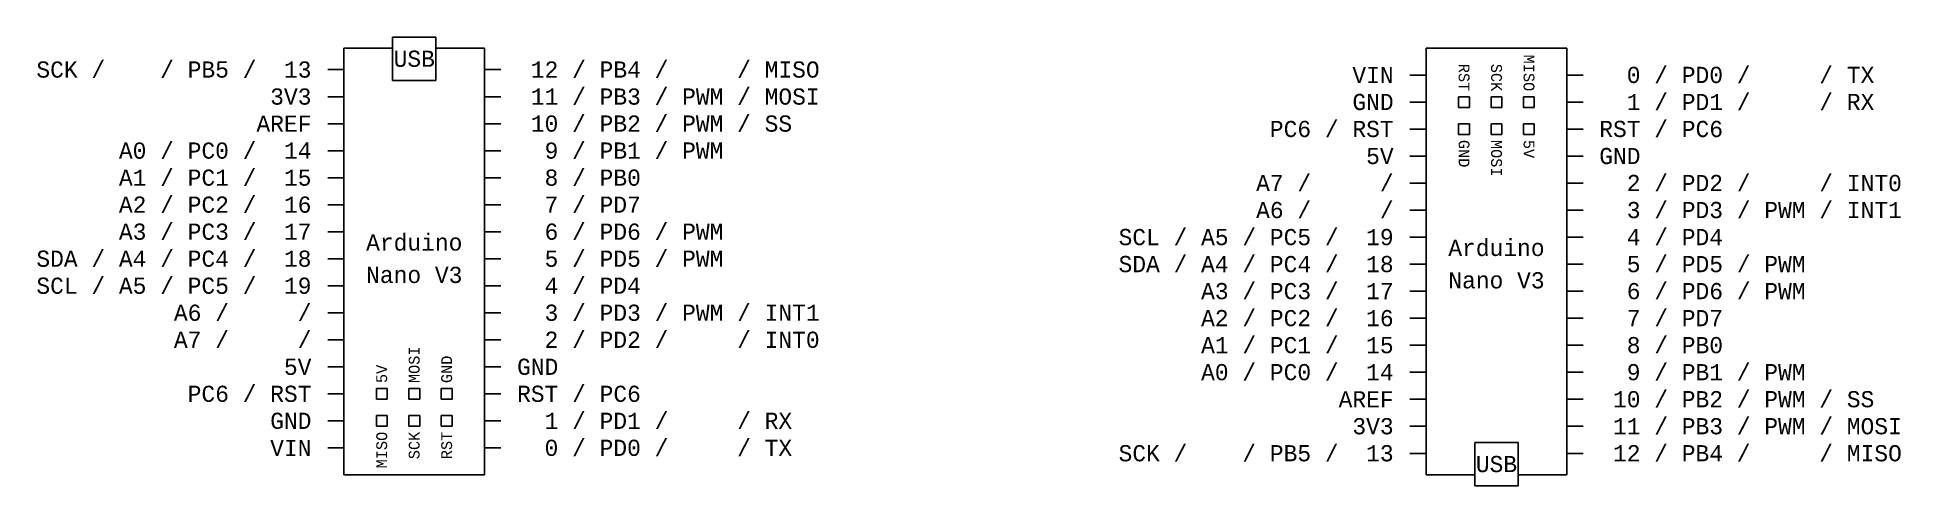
# Model space of a CAD drawing. Header units: millimetres. Extents: x -15 to 330, y -32 to 51.
import ezdxf

# ---------------------------------------------------------------- set-up
doc = ezdxf.new("R2010")
doc.units = ezdxf.units.MM
doc.layers.get('0').update_dxf_attribs({"lineweight": 25})
doc.styles.add('textstyle11', font='')
doc.styles.add('textstyle12', font='')
doc.styles.add('textstyle13', font='')
doc.styles.add('textstyle14', font='')
doc.styles.add('textstyle15', font='')
doc.styles.add('textstyle16', font='')
doc.styles.add('textstyle17', font='')
doc.styles.add('textstyle18', font='')
doc.styles.add('textstyle19', font='')
doc.styles.add('textstyle20', font='')
doc.styles.add('textstyle21', font='')
doc.styles.add('textstyle22', font='')
doc.styles.add('textstyle23', font='')
doc.styles.add('textstyle24', font='')
doc.styles.add('textstyle25', font='')
doc.styles.add('textstyle26', font='')
doc.styles.add('textstyle27', font='')
doc.styles.add('textstyle28', font='')
doc.styles.add('textstyle29', font='')
doc.styles.add('textstyle30', font='')
doc.styles.add('textstyle31', font='')
doc.styles.add('textstyle32', font='')
doc.styles.add('textstyle33', font='')
doc.styles.add('textstyle34', font='')
doc.styles.add('textstyle35', font='')
doc.styles.add('textstyle36', font='')
doc.styles.add('textstyle37', font='')
doc.styles.add('textstyle38', font='')
doc.styles.add('textstyle39', font='')
doc.styles.add('textstyle40', font='')
doc.styles.add('textstyle41', font='')
doc.styles.add('textstyle42', font='')
doc.styles.add('textstyle43', font='')
doc.styles.add('textstyle44', font='')
doc.styles.add('textstyle45', font='')
doc.styles.add('textstyle46', font='')
doc.styles.add('textstyle47', font='')
doc.styles.add('textstyle48', font='')
doc.styles.add('textstyle49', font='')
doc.styles.add('textstyle50', font='')
doc.styles.add('textstyle51', font='')
doc.styles.add('textstyle52', font='')
doc.styles.add('textstyle53', font='')
doc.styles.add('textstyle54', font='')
doc.styles.add('textstyle55', font='')
doc.styles.add('textstyle56', font='')
doc.styles.add('textstyle57', font='')
doc.styles.add('textstyle58', font='')
doc.styles.add('textstyle59', font='')
doc.styles.add('textstyle60', font='')
doc.styles.add('textstyle61', font='')
doc.styles.add('textstyle62', font='')
doc.styles.add('textstyle63', font='')
doc.styles.add('textstyle64', font='')
doc.styles.add('textstyle65', font='')
doc.styles.add('textstyle66', font='')
doc.styles.add('textstyle67', font='')
doc.styles.add('textstyle68', font='')
doc.styles.add('textstyle69', font='')
doc.styles.add('textstyle70', font='')
doc.styles.add('textstyle71', font='')
doc.styles.add('textstyle72', font='')
doc.styles.add('textstyle73', font='')
doc.styles.add('textstyle74', font='')
doc.styles.add('textstyle75', font='')
doc.styles.add('textstyle76', font='')
doc.styles.add('textstyle77', font='')
doc.styles.add('textstyle78', font='')
doc.styles.add('textstyle79', font='')
doc.styles.add('textstyle80', font='')
doc.styles.add('textstyle81', font='')
doc.styles.add('textstyle82', font='')
doc.styles.add('textstyle83', font='')
doc.styles.add('textstyle84', font='')
doc.styles.add('textstyle85', font='')
doc.styles.add('textstyle86', font='')
doc.styles.get('textstyle11').set_extended_font_data('Monospace')
doc.styles.get('textstyle12').set_extended_font_data('Monospace')
doc.styles.get('textstyle13').set_extended_font_data('Monospace')
doc.styles.get('textstyle14').set_extended_font_data('Monospace')
doc.styles.get('textstyle15').set_extended_font_data('Monospace')
doc.styles.get('textstyle16').set_extended_font_data('Monospace')
doc.styles.get('textstyle17').set_extended_font_data('Monospace')
doc.styles.get('textstyle18').set_extended_font_data('Monospace')
doc.styles.get('textstyle19').set_extended_font_data('Monospace')
doc.styles.get('textstyle20').set_extended_font_data('Monospace')
doc.styles.get('textstyle21').set_extended_font_data('Monospace')
doc.styles.get('textstyle22').set_extended_font_data('Monospace')
doc.styles.get('textstyle23').set_extended_font_data('Monospace')
doc.styles.get('textstyle24').set_extended_font_data('Monospace')
doc.styles.get('textstyle25').set_extended_font_data('Monospace')
doc.styles.get('textstyle26').set_extended_font_data('Monospace')
doc.styles.get('textstyle27').set_extended_font_data('Monospace')
doc.styles.get('textstyle28').set_extended_font_data('Monospace')
doc.styles.get('textstyle29').set_extended_font_data('Monospace')
doc.styles.get('textstyle30').set_extended_font_data('Monospace')
doc.styles.get('textstyle31').set_extended_font_data('Monospace')
doc.styles.get('textstyle32').set_extended_font_data('Monospace')
doc.styles.get('textstyle33').set_extended_font_data('Monospace')
doc.styles.get('textstyle34').set_extended_font_data('Monospace')
doc.styles.get('textstyle35').set_extended_font_data('Monospace')
doc.styles.get('textstyle36').set_extended_font_data('Monospace')
doc.styles.get('textstyle37').set_extended_font_data('Monospace')
doc.styles.get('textstyle38').set_extended_font_data('Monospace')
doc.styles.get('textstyle39').set_extended_font_data('Monospace')
doc.styles.get('textstyle40').set_extended_font_data('Monospace')
doc.styles.get('textstyle41').set_extended_font_data('Monospace')
doc.styles.get('textstyle42').set_extended_font_data('Monospace')
doc.styles.get('textstyle43').set_extended_font_data('Monospace')
doc.styles.get('textstyle44').set_extended_font_data('Monospace')
doc.styles.get('textstyle45').set_extended_font_data('Monospace')
doc.styles.get('textstyle46').set_extended_font_data('Monospace')
doc.styles.get('textstyle47').set_extended_font_data('Monospace')
doc.styles.get('textstyle48').set_extended_font_data('Monospace')
doc.styles.get('textstyle49').set_extended_font_data('Monospace')
doc.styles.get('textstyle50').set_extended_font_data('Monospace')
doc.styles.get('textstyle51').set_extended_font_data('Monospace')
doc.styles.get('textstyle52').set_extended_font_data('Monospace')
doc.styles.get('textstyle53').set_extended_font_data('Monospace')
doc.styles.get('textstyle54').set_extended_font_data('Monospace')
doc.styles.get('textstyle55').set_extended_font_data('Monospace')
doc.styles.get('textstyle56').set_extended_font_data('Monospace')
doc.styles.get('textstyle57').set_extended_font_data('Monospace')
doc.styles.get('textstyle58').set_extended_font_data('Monospace')
doc.styles.get('textstyle59').set_extended_font_data('Monospace')
doc.styles.get('textstyle60').set_extended_font_data('Monospace')
doc.styles.get('textstyle61').set_extended_font_data('Monospace')
doc.styles.get('textstyle62').set_extended_font_data('Monospace')
doc.styles.get('textstyle63').set_extended_font_data('Monospace')
doc.styles.get('textstyle64').set_extended_font_data('Monospace')
doc.styles.get('textstyle65').set_extended_font_data('Monospace')
doc.styles.get('textstyle66').set_extended_font_data('Monospace')
doc.styles.get('textstyle67').set_extended_font_data('Monospace')
doc.styles.get('textstyle68').set_extended_font_data('Monospace')
doc.styles.get('textstyle69').set_extended_font_data('Monospace')
doc.styles.get('textstyle70').set_extended_font_data('Monospace')
doc.styles.get('textstyle71').set_extended_font_data('Monospace')
doc.styles.get('textstyle72').set_extended_font_data('Monospace')
doc.styles.get('textstyle73').set_extended_font_data('Monospace')
doc.styles.get('textstyle74').set_extended_font_data('Monospace')
doc.styles.get('textstyle75').set_extended_font_data('Monospace')
doc.styles.get('textstyle76').set_extended_font_data('Monospace')
doc.styles.get('textstyle77').set_extended_font_data('Monospace')
doc.styles.get('textstyle78').set_extended_font_data('Monospace')
doc.styles.get('textstyle79').set_extended_font_data('Monospace')
doc.styles.get('textstyle80').set_extended_font_data('Monospace')
doc.styles.get('textstyle81').set_extended_font_data('Monospace')
doc.styles.get('textstyle82').set_extended_font_data('Monospace')
doc.styles.get('textstyle83').set_extended_font_data('Monospace')
doc.styles.get('textstyle84').set_extended_font_data('Monospace')
doc.styles.get('textstyle85').set_extended_font_data('Monospace')
doc.styles.get('textstyle86').set_extended_font_data('Monospace')

msp = doc.modelspace()

# ---------------------------------------------------------------- linework, layer by layer
for p, q in [((42, 49), (51, 49)), ((42, -30), (42, 49)), ((51, 51), (59, 51)), ((51, 43), (51, 51)), ((59, 51), (59, 43)), ((68, 49), (59, 49)), ((68, 49), (68, -30)), ((268, 49), (242, 49)), ((242, 49), (242, -30)), ((268, -30), (268, 49)), ((39, 45), (42, 45)), ((71, 45), (68, 45)), ((59, 43), (51, 43)), ((239, 44), (242, 44)), ((271, 44), (268, 44)), ((39, 40), (42, 40)), ((71, 40), (68, 40)), ((239, 39), (242, 39)), ((250, 40), (248, 40)), ((248, 40), (248, 38)), ((248, 38), (250, 38)), ((250, 38), (250, 40)), ((256, 40), (254, 40)), ((254, 40), (254, 38)), ((254, 38), (256, 38)), ((256, 38), (256, 40)), ((262, 40), (260, 40)), ((260, 40), (260, 38)), ((260, 38), (262, 38)), ((262, 38), (262, 40)), ((271, 39), (268, 39)), ((39, 35), (42, 35)), ((71, 35), (68, 35)), ((250, 35), (248, 35)), ((248, 35), (248, 33)), ((250, 33), (250, 35)), ((256, 35), (254, 35)), ((254, 35), (254, 33)), ((256, 33), (256, 35)), ((262, 35), (260, 35)), ((260, 35), (260, 33)), ((262, 33), (262, 35)), ((239, 34), (242, 34)), ((248, 33), (250, 33)), ((254, 33), (256, 33)), ((260, 33), (262, 33)), ((271, 34), (268, 34)), ((39, 30), (42, 30)), ((71, 30), (68, 30)), ((239, 29), (242, 29)), ((271, 29), (268, 29)), ((39, 25), (42, 25)), ((71, 25), (68, 25)), ((239, 24), (242, 24)), ((271, 24), (268, 24)), ((39, 20), (42, 20)), ((71, 20), (68, 20)), ((239, 19), (242, 19)), ((271, 19), (268, 19)), ((39, 15), (42, 15)), ((71, 15), (68, 15)), ((239, 14), (242, 14)), ((271, 14), (268, 14)), ((39, 10), (42, 10)), ((71, 10), (68, 10)), ((239, 9), (242, 9)), ((271, 9), (268, 9)), ((39, 5), (42, 5)), ((71, 5), (68, 5)), ((239, 4), (242, 4)), ((271, 4), (268, 4)), ((39, 0), (42, 0)), ((71, 0), (68, 0)), ((239, -1), (242, -1)), ((271, -1), (268, -1)), ((39, -5), (42, -5)), ((71, -5), (68, -5)), ((239, -6), (242, -6)), ((271, -6), (268, -6)), ((39, -10), (42, -10)), ((71, -10), (68, -10)), ((239, -11), (242, -11)), ((271, -11), (268, -11)), ((39, -15), (42, -15)), ((50, -14), (48, -14)), ((48, -14), (48, -16)), ((48, -16), (50, -16)), ((50, -16), (50, -14)), ((56, -14), (54, -14)), ((54, -14), (54, -16)), ((54, -16), (56, -16)), ((56, -16), (56, -14)), ((62, -14), (60, -14)), ((60, -14), (60, -16)), ((60, -16), (62, -16)), ((62, -16), (62, -14)), ((71, -15), (68, -15)), ((239, -16), (242, -16)), ((271, -16), (268, -16)), ((39, -20), (42, -20)), ((50, -19), (48, -19)), ((48, -19), (48, -21)), ((50, -21), (50, -19)), ((56, -19), (54, -19)), ((54, -19), (54, -21)), ((56, -21), (56, -19)), ((62, -19), (60, -19)), ((60, -19), (60, -21)), ((62, -21), (62, -19)), ((71, -20), (68, -20)), ((48, -21), (50, -21)), ((54, -21), (56, -21)), ((60, -21), (62, -21)), ((239, -21), (242, -21)), ((259, -24), (251, -24)), ((251, -24), (251, -32)), ((259, -32), (259, -24)), ((271, -21), (268, -21)), ((39, -25), (42, -25)), ((71, -25), (68, -25)), ((239, -26), (242, -26)), ((271, -26), (268, -26)), ((68, -30), (42, -30)), ((242, -30), (251, -30)), ((268, -30), (259, -30)), ((251, -32), (259, -32))]:
    msp.add_line(p, q)

# ---------------------------------------------------------------- texts
at = {"char_height": 3, "line_spacing_factor": 1.2}
for s, insert, attachment_point, style in [('USB', (55, 47), 5, 'textstyle53'), ('SCK /    / PB5 /  13', (36, 45), 6, 'textstyle11'), (' 12 / PB4 /     / MISO', (74, 45), 4, 'textstyle46'), ('VIN', (236, 44), 6, 'textstyle68'), ('  0 / PD0 /     / TX', (274, 44), 4, 'textstyle83'), ('3V3', (36, 40), 6, 'textstyle12'), (' 11 / PB3 / PWM / MOSI', (74, 40), 4, 'textstyle47'), ('GND', (236, 39), 6, 'textstyle67'), ('  1 / PD1 /     / RX', (274, 39), 4, 'textstyle84'), ('AREF', (36, 35), 6, 'textstyle37'), (' 10 / PB2 / PWM / SS', (74, 35), 4, 'textstyle38'), ('PC6 / RST', (236, 34), 6, 'textstyle66'), ('RST / PC6', (274, 34), 4, 'textstyle73'), ('A0 / PC0 /  14', (36, 30), 6, 'textstyle13'), ('  9 / PB1 / PWM', (74, 30), 4, 'textstyle50'), ('5V', (236, 29), 6, 'textstyle65'), ('GND', (274, 29), 4, 'textstyle74'), ('A1 / PC1 /  15', (36, 25), 6, 'textstyle14'), ('  8 / PB0', (74, 25), 4, 'textstyle49'), ('A7 /     /    ', (236, 24), 6, 'textstyle64'), ('  2 / PD2 /     / INT0', (274, 24), 4, 'textstyle71'), ('A2 / PC2 /  16', (36, 20), 6, 'textstyle15'), ('  7 / PD7', (74, 20), 4, 'textstyle44'), ('A6 /     /    ', (236, 19), 6, 'textstyle63'), ('  3 / PD3 / PWM / INT1', (274, 19), 4, 'textstyle72'), ('A3 / PC3 /  17', (36, 15), 6, 'textstyle16'), ('Arduino\\PNano V3', (55, 10), 5, 'textstyle54'), ('  6 / PD6 / PWM', (74, 15), 4, 'textstyle43'), ('SCL / A5 / PC5 /  19', (236, 14), 6, 'textstyle62'), ('Arduino\\PNano V3', (255, 9), 5, 'textstyle86'), ('  4 / PD4', (274, 14), 4, 'textstyle77'), ('SDA / A4 / PC4 /  18', (36, 10), 6, 'textstyle17'), ('  5 / PD5 / PWM', (74, 10), 4, 'textstyle48'), ('SDA / A4 / PC4 /  18', (236, 9), 6, 'textstyle61'), ('  5 / PD5 / PWM', (274, 9), 4, 'textstyle80'), ('SCL / A5 / PC5 /  19', (36, 5), 6, 'textstyle18'), ('  4 / PD4', (74, 5), 4, 'textstyle45'), ('A3 / PC3 /  17', (236, 4), 6, 'textstyle60'), ('  6 / PD6 / PWM', (274, 4), 4, 'textstyle75'), ('A6 /     /    ', (36, 0), 6, 'textstyle19'), ('  3 / PD3 / PWM / INT1', (74, 0), 4, 'textstyle40'), ('A2 / PC2 /  16', (236, -1), 6, 'textstyle59'), ('  7 / PD7', (274, -1), 4, 'textstyle76'), ('A7 /     /    ', (36, -5), 6, 'textstyle20'), ('  2 / PD2 /     / INT0', (74, -5), 4, 'textstyle39'), ('A1 / PC1 /  15', (236, -6), 6, 'textstyle58'), ('  8 / PB0', (274, -6), 4, 'textstyle81'), ('5V', (36, -10), 6, 'textstyle21'), ('GND', (74, -10), 4, 'textstyle42'), ('A0 / PC0 /  14', (236, -11), 6, 'textstyle57'), ('  9 / PB1 / PWM', (274, -11), 4, 'textstyle82'), ('PC6 / RST', (36, -15), 6, 'textstyle34'), ('RST / PC6', (74, -15), 4, 'textstyle41'), ('AREF', (236, -16), 6, 'textstyle69'), (' 10 / PB2 / PWM / SS', (274, -16), 4, 'textstyle70'), ('GND', (36, -20), 6, 'textstyle35'), ('  1 / PD1 /     / RX', (74, -20), 4, 'textstyle52'), ('3V3', (236, -21), 6, 'textstyle56'), (' 11 / PB3 / PWM / MOSI', (274, -21), 4, 'textstyle79'), ('VIN', (36, -25), 6, 'textstyle36'), ('  0 / PD0 /     / TX', (74, -25), 4, 'textstyle51'), ('SCK /    / PB5 /  13', (236, -26), 6, 'textstyle55'), ('USB', (255, -28), 5, 'textstyle85'), (' 12 / PB4 /     / MISO', (274, -26), 4, 'textstyle78')]:
    msp.add_mtext(s, dxfattribs=dict(at, insert=insert, attachment_point=attachment_point, style=style))
at = {"char_height": 2, "line_spacing_factor": 1.2}
for s, insert, attachment_point, rotation, style in [('RST', (249, 41), 6, 270, 'textstyle33'), ('SCK', (255, 41), 6, 270, 'textstyle32'), ('MISO', (261, 41), 6, 270, 'textstyle31'), ('GND', (249, 32), 4, 270, 'textstyle30'), ('MOSI', (255, 32), 4, 270, 'textstyle29'), ('5V', (261, 32), 4, 270, 'textstyle28'), ('MOSI', (55, -13), 4, 90, 'textstyle23'), ('5V', (49, -13), 4, 90, 'textstyle22'), ('GND', (61, -13), 4, 90, 'textstyle24'), ('MISO', (49, -22), 6, 90, 'textstyle25'), ('SCK', (55, -22), 6, 90, 'textstyle26'), ('RST', (61, -22), 6, 90, 'textstyle27')]:
    msp.add_mtext(s, dxfattribs=dict(at, insert=insert, attachment_point=attachment_point, rotation=rotation, style=style))

doc.saveas('drawing.dxf')
